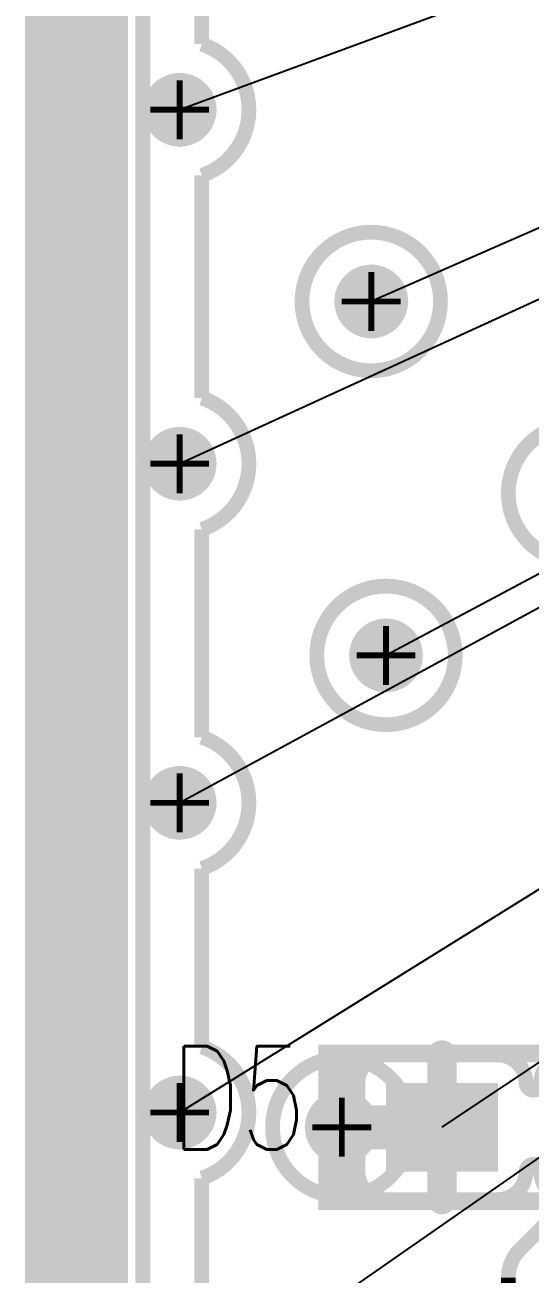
# Model space of a CAD drawing. Extents: x -1.33 to 3.2, y -3.63 to 2.02.
# Drawn here: x -1.1175 to -0.9461, y 0.7652 to 1.1887 of the extents above; entities that cross this region are included whole.
import ezdxf
from ezdxf.enums import TextEntityAlignment as Align

# ---------------------------------------------------------------- set-up
doc = ezdxf.new("R2010")
doc.units = 0
doc.linetypes.add('SIG_0', pattern=[2, 1, 1])
doc.linetypes.add('SIG_52', pattern=[2, 1, 1])
for name, color, linetype in [('2D_LINE_125', 3, 'CONTINUOUS'), ('2D_LINE_126', 6, 'CONTINUOUS'), ('BOARD_OUTLINE_00', 254, 'CONTINUOUS'), ('DRIL_PLTE_THRU_01', 16, 'CONTINUOUS'), ('DRIL_PLTE_THRU_02', 106, 'CONTINUOUS'), ('DRIL_PLTE_THRU_03', 255, 'CONTINUOUS'), ('DRIL_PLTE_THRU_04', 176, 'CONTINUOUS'), ('DRIL_SYMBOL', 254, 'CONTINUOUS'), ('LINK_00', 254, 'CONTINUOUS'), ('PADS_BOT', 5, 'CONTINUOUS'), ('PADS_INNER', 1, 'CONTINUOUS'), ('PADS_TOP', 1, 'CONTINUOUS'), ('PART_NAME_123', 255, 'CONTINUOUS'), ('PART_TOP_2DLINE_123', 255, 'CONTINUOUS'), ('POUR_OUTLINE_01', 1, 'CONTINUOUS'), ('POUR_OUTLINE_02', 112, 'CONTINUOUS'), ('POUR_OUTLINE_03', 222, 'CONTINUOUS'), ('POUR_OUTLINE_04', 5, 'CONTINUOUS'), ('POUR_PADTHERM_01', 1, 'CONTINUOUS'), ('POUR_VIATHERM_01', 1, 'CONTINUOUS'), ('POUR_VIATHERM_02', 112, 'CONTINUOUS'), ('POUR_VIATHERM_04', 5, 'CONTINUOUS'), ('POUR_VOID_01', 1, 'CONTINUOUS'), ('POUR_VOID_03', 222, 'CONTINUOUS'), ('TRACE_01', 1, 'CONTINUOUS'), ('VIAPTS', 34, 'CONTINUOUS')]:
    doc.layers.add(name, color=color, linetype=linetype)
doc.styles.add('W0$005', font='simplex', dxfattribs={"width": 0.75})

# ---------------------------------------------------------------- blocks, each defined once
blk = doc.blocks.new('BOARD_1')
at = {"layer": 'BOARD_OUTLINE_00', "const_width": 0.01}
blk.add_lwpolyline([(-0.04, 0), (2.56, 0), (2.56, 0.1), (2.65685, 0.19685), (2.65685, 1.45669), (2.56, 1.55354), (2.56, 2.1), (-0.04, 2.1)], close=True, dxfattribs=at)
blk = doc.blocks.new('DRAWING_9')
at = {"layer": '2D_LINE_125', "const_width": 0.035}
blk.add_lwpolyline([(-0.04, 0), (2.56, 0), (2.56, 0.1), (2.65685, 0.19685), (2.65685, 1.45669), (2.56, 1.55354), (2.56, 2.1), (-0.04, 2.1)], close=True, dxfattribs=at)
blk = doc.blocks.new('DRAWING_10')
at = {"layer": '2D_LINE_126', "const_width": 0.035}
blk.add_lwpolyline([(-0.04, 0), (2.56, 0), (2.56, 0.1), (2.65685, 0.19685), (2.65685, 1.45669), (2.56, 1.55354), (2.56, 2.1), (-0.04, 2.1)], close=True, dxfattribs=at)
blk = doc.blocks.new('POUR_VOID_691')
at = {"layer": 'POUR_VOID_01', "const_width": 0.005}
blk.add_lwpolyline([(-17.8935, -17.13909), (-17.8935, -17.136, -0.198912), (-17.88955, -17.12645), (-17.87591, -17.11282, 0.532013), (-17.8767, -17.10875, -0.299612), (-17.8825, -17.10006, 0.994096), (-17.8875, -17.10006, -0.412482), (-17.897, -17.1095), (-17.935, -17.1095, -0.414214), (-17.9445, -17.1), (-17.9445, -17.07, -0.414214), (-17.935, -17.0605), (-17.897, -17.0605, -0.412482), (-17.8875, -17.06994, 0.994096), (-17.8825, -17.06994, -0.412482), (-17.873, -17.0605), (-17.835, -17.0605, -0.414214), (-17.8255, -17.07), (-17.8255, -17.1, -0.414214), (-17.835, -17.1095), (-17.83813, -17.1095, 0.377962), (-17.84061, -17.11169, -0.166529), (-17.84445, -17.11955), (-17.86324, -17.13833, 0.521923)], format="xyb", dxfattribs=at)
blk = doc.blocks.new('POUR_OUTLINE_677')
at = {"layer": 'POUR_OUTLINE_01', "const_width": 0.005}
blk.add_lwpolyline([(-15.36565, -16.56621), (-15.36565, -16.55366, 0.198912), (-15.36638, -16.55189), (-15.45591, -16.46237, -0.198912), (-15.4625, -16.44646), (-15.4625, -15.925, 0.414214), (-15.465, -15.9225), (-18.015, -15.9225, 0.414214), (-18.0175, -15.925), (-18.0175, -17.975, 0.414214), (-18.015, -17.9775), (-15.465, -17.9775, 0.414214), (-15.4625, -17.975), (-15.4625, -17.9, -0.198912), (-15.45591, -17.88409), (-15.36638, -17.79456, 0.198912), (-15.36565, -17.79279), (-15.36565, -17.78025, 0.661266), (-15.36988, -17.77845, -2.350215), (-15.36988, -17.67037, 0.661266), (-15.36565, -17.66857), (-15.36565, -16.67789, 0.661266), (-15.36988, -16.67609, -2.350215), (-15.36988, -16.56801, 0.661266)], format="xyb", close=True, dxfattribs=at)
blk.add_blockref('POUR_VOID_691', (0, 0))
blk = doc.blocks.new('POUR_VIATHERM_827')
at = {"layer": 'POUR_VIATHERM_01'}
for points in [[(-17.94, -16.7925), (-17.94, -16.7925)], [(-17.9525, -16.805), (-17.9525, -16.805)], [(-17.9275, -16.805), (-17.9275, -16.805)], [(-17.94, -16.8175), (-17.94, -16.8175)]]:
    blk.add_lwpolyline(points, dxfattribs=at)
blk = doc.blocks.new('POUR_PADTHERM_942')
at = {"layer": 'POUR_PADTHERM_01', "const_width": 0.005}
for points in [[(-17.9185, -17.0605), (-17.9185, -17.07, 1), (-17.9135, -17.07), (-17.9135, -17.0605, 1), (-17.9185, -17.0605)], [(-17.9445, -17.0875), (-17.92, -17.0875, 1), (-17.92, -17.0825), (-17.9445, -17.0825, 1), (-17.9445, -17.0875)], [(-17.9135, -17.1095), (-17.9135, -17.1, 1), (-17.9185, -17.1), (-17.9185, -17.1095, 1), (-17.9135, -17.1095)]]:
    blk.add_lwpolyline(points, format="xyb", dxfattribs=at)
blk = doc.blocks.new('POUR_VIATHERM_943')
at = {"layer": 'POUR_VIATHERM_01'}
for points in [[(-17.95, -17.0725), (-17.95, -17.0725)], [(-17.9625, -17.085), (-17.9625, -17.085)], [(-17.95, -17.0975), (-17.95, -17.0975)]]:
    blk.add_lwpolyline(points, dxfattribs=at)
blk = doc.blocks.new('POUR_VIATHERM_974')
at = {"layer": 'POUR_VIATHERM_01'}
for points in [[(-17.935, -16.9125), (-17.935, -16.9125)], [(-17.9475, -16.925), (-17.9475, -16.925)], [(-17.9225, -16.925), (-17.9225, -16.925)], [(-17.935, -16.9375), (-17.935, -16.9375)]]:
    blk.add_lwpolyline(points, dxfattribs=at)
blk = doc.blocks.new('POUR_VIATHERM_1011')
at = {"layer": 'POUR_VIATHERM_01'}
for points in [[(-18.005, -16.8475), (-18.005, -16.8475)], [(-18.0175, -16.86), (-18.0175, -16.86)], [(-17.9925, -16.86), (-17.9925, -16.86)], [(-18.005, -16.8725), (-18.005, -16.8725)]]:
    blk.add_lwpolyline(points, dxfattribs=at)
blk = doc.blocks.new('POUR_VIATHERM_1012')
at = {"layer": 'POUR_VIATHERM_01'}
for points in [[(-18.005, -16.9625), (-18.005, -16.9625)], [(-18.0175, -16.975), (-18.0175, -16.975)], [(-17.9925, -16.975), (-17.9925, -16.975)], [(-18.005, -16.9875), (-18.005, -16.9875)]]:
    blk.add_lwpolyline(points, dxfattribs=at)
blk = doc.blocks.new('POUR_VIATHERM_1013')
at = {"layer": 'POUR_VIATHERM_01'}
for points in [[(-18.005, -17.0675), (-18.005, -17.0675)], [(-18.0175, -17.08), (-18.0175, -17.08)], [(-17.9925, -17.08), (-17.9925, -17.08)], [(-18.005, -17.0925), (-18.005, -17.0925)]]:
    blk.add_lwpolyline(points, dxfattribs=at)
blk = doc.blocks.new('POUR_VIATHERM_1015')
at = {"layer": 'POUR_VIATHERM_01'}
for points in [[(-18.005, -16.7275), (-18.005, -16.7275)], [(-18.0175, -16.74), (-18.0175, -16.74)], [(-17.9925, -16.74), (-17.9925, -16.74)], [(-18.005, -16.7525), (-18.005, -16.7525)]]:
    blk.add_lwpolyline(points, dxfattribs=at)
blk = doc.blocks.new('POUR_HEADER_0')
for name in ['POUR_OUTLINE_677', 'POUR_VIATHERM_1015', 'POUR_VIATHERM_827', 'POUR_VIATHERM_1011', 'POUR_VIATHERM_974', 'POUR_VIATHERM_1012', 'POUR_PADTHERM_942', 'POUR_VIATHERM_1013', 'POUR_VIATHERM_943']:
    blk.add_blockref(name, (18, 18))
blk = doc.blocks.new('POUR_OUTLINE_4')
at = {"layer": 'POUR_OUTLINE_04', "const_width": 0.005}
blk.add_lwpolyline([(-15.36565, -16.56621), (-15.36565, -16.55366, 0.198912), (-15.36638, -16.55189), (-15.45591, -16.46237, -0.198912), (-15.4625, -16.44646), (-15.4625, -15.925, 0.414214), (-15.465, -15.9225), (-18.015, -15.9225, 0.414214), (-18.0175, -15.925), (-18.0175, -17.975, 0.414214), (-18.015, -17.9775), (-15.465, -17.9775, 0.414214), (-15.4625, -17.975), (-15.4625, -17.9, -0.198912), (-15.45591, -17.88409), (-15.36638, -17.79456, 0.198912), (-15.36565, -17.79279), (-15.36565, -17.78025, 0.661266), (-15.36988, -17.77845, -2.350215), (-15.36988, -17.67037, 0.661266), (-15.36565, -17.66857), (-15.36565, -16.67789, 0.661266), (-15.36988, -16.67609, -2.350215), (-15.36988, -16.56801, 0.661266)], format="xyb", close=True, dxfattribs=at)
blk = doc.blocks.new('POUR_VIATHERM_153')
at = {"layer": 'POUR_VIATHERM_04'}
for points in [[(-17.94, -16.7925), (-17.94, -16.7925)], [(-17.9525, -16.805), (-17.9525, -16.805)], [(-17.9275, -16.805), (-17.9275, -16.805)], [(-17.94, -16.8175), (-17.94, -16.8175)]]:
    blk.add_lwpolyline(points, dxfattribs=at)
blk = doc.blocks.new('POUR_VIATHERM_235')
at = {"layer": 'POUR_VIATHERM_04'}
for points in [[(-17.95, -17.0725), (-17.95, -17.0725)], [(-17.9625, -17.085), (-17.9625, -17.085)], [(-17.9375, -17.085), (-17.9375, -17.085)], [(-17.95, -17.0975), (-17.95, -17.0975)]]:
    blk.add_lwpolyline(points, dxfattribs=at)
blk = doc.blocks.new('POUR_VIATHERM_258')
at = {"layer": 'POUR_VIATHERM_04'}
for points in [[(-17.935, -16.9125), (-17.935, -16.9125)], [(-17.9475, -16.925), (-17.9475, -16.925)], [(-17.9225, -16.925), (-17.9225, -16.925)], [(-17.935, -16.9375), (-17.935, -16.9375)]]:
    blk.add_lwpolyline(points, dxfattribs=at)
blk = doc.blocks.new('POUR_VIATHERM_296')
at = {"layer": 'POUR_VIATHERM_04'}
for points in [[(-18.005, -16.8475), (-18.005, -16.8475)], [(-18.0175, -16.86), (-18.0175, -16.86)], [(-17.9925, -16.86), (-17.9925, -16.86)], [(-18.005, -16.8725), (-18.005, -16.8725)]]:
    blk.add_lwpolyline(points, dxfattribs=at)
blk = doc.blocks.new('POUR_VIATHERM_297')
at = {"layer": 'POUR_VIATHERM_04'}
for points in [[(-18.005, -16.9625), (-18.005, -16.9625)], [(-18.0175, -16.975), (-18.0175, -16.975)], [(-17.9925, -16.975), (-17.9925, -16.975)], [(-18.005, -16.9875), (-18.005, -16.9875)]]:
    blk.add_lwpolyline(points, dxfattribs=at)
blk = doc.blocks.new('POUR_VIATHERM_298')
at = {"layer": 'POUR_VIATHERM_04'}
for points in [[(-18.005, -17.0675), (-18.005, -17.0675)], [(-18.0175, -17.08), (-18.0175, -17.08)], [(-17.9925, -17.08), (-17.9925, -17.08)], [(-18.005, -17.0925), (-18.005, -17.0925)]]:
    blk.add_lwpolyline(points, dxfattribs=at)
blk = doc.blocks.new('POUR_VIATHERM_300')
at = {"layer": 'POUR_VIATHERM_04'}
for points in [[(-18.005, -16.7275), (-18.005, -16.7275)], [(-18.0175, -16.74), (-18.0175, -16.74)], [(-17.9925, -16.74), (-17.9925, -16.74)], [(-18.005, -16.7525), (-18.005, -16.7525)]]:
    blk.add_lwpolyline(points, dxfattribs=at)
blk = doc.blocks.new('POUR_HEADER_1')
for name in ['POUR_OUTLINE_4', 'POUR_VIATHERM_300', 'POUR_VIATHERM_153', 'POUR_VIATHERM_296', 'POUR_VIATHERM_258', 'POUR_VIATHERM_297', 'POUR_VIATHERM_298', 'POUR_VIATHERM_235']:
    blk.add_blockref(name, (18, 18))
blk = doc.blocks.new('POUR_OUTLINE_1921')
at = {"layer": 'POUR_OUTLINE_02', "const_width": 0.005}
blk.add_lwpolyline([(-15.36565, -17.63338), (-15.36565, -16.71308, -1.466646), (-15.40121, -16.51706), (-15.45591, -16.46237, -0.198912), (-15.4625, -16.44646), (-15.4625, -15.9225), (-18.0175, -15.9225), (-18.0175, -17.9775), (-15.4625, -17.9775), (-15.4625, -17.9, -0.198912), (-15.45591, -17.88409), (-15.40121, -17.82939, -1.466646)], format="xyb", close=True, dxfattribs=at)
blk = doc.blocks.new('POUR_VIATHERM_2091')
at = {"layer": 'POUR_VIATHERM_02'}
for points in [[(-17.94, -16.7925), (-17.94, -16.7925)], [(-17.9525, -16.805), (-17.9525, -16.805)], [(-17.9275, -16.805), (-17.9275, -16.805)], [(-17.94, -16.8175), (-17.94, -16.8175)]]:
    blk.add_lwpolyline(points, dxfattribs=at)
blk = doc.blocks.new('POUR_VIATHERM_2176')
at = {"layer": 'POUR_VIATHERM_02'}
for points in [[(-17.95, -17.0725), (-17.95, -17.0725)], [(-17.9625, -17.085), (-17.9625, -17.085)], [(-17.9375, -17.085), (-17.9375, -17.085)], [(-17.95, -17.0975), (-17.95, -17.0975)]]:
    blk.add_lwpolyline(points, dxfattribs=at)
blk = doc.blocks.new('POUR_VIATHERM_2199')
at = {"layer": 'POUR_VIATHERM_02'}
for points in [[(-17.935, -16.9125), (-17.935, -16.9125)], [(-17.9475, -16.925), (-17.9475, -16.925)], [(-17.9225, -16.925), (-17.9225, -16.925)], [(-17.935, -16.9375), (-17.935, -16.9375)]]:
    blk.add_lwpolyline(points, dxfattribs=at)
blk = doc.blocks.new('POUR_VIATHERM_2237')
at = {"layer": 'POUR_VIATHERM_02'}
for points in [[(-18.005, -16.8475), (-18.005, -16.8475)], [(-18.0175, -16.86), (-18.0175, -16.86)], [(-17.9925, -16.86), (-17.9925, -16.86)], [(-18.005, -16.8725), (-18.005, -16.8725)]]:
    blk.add_lwpolyline(points, dxfattribs=at)
blk = doc.blocks.new('POUR_VIATHERM_2238')
at = {"layer": 'POUR_VIATHERM_02'}
for points in [[(-18.005, -16.9625), (-18.005, -16.9625)], [(-18.0175, -16.975), (-18.0175, -16.975)], [(-17.9925, -16.975), (-17.9925, -16.975)], [(-18.005, -16.9875), (-18.005, -16.9875)]]:
    blk.add_lwpolyline(points, dxfattribs=at)
blk = doc.blocks.new('POUR_VIATHERM_2239')
at = {"layer": 'POUR_VIATHERM_02'}
for points in [[(-18.005, -17.0675), (-18.005, -17.0675)], [(-18.0175, -17.08), (-18.0175, -17.08)], [(-17.9925, -17.08), (-17.9925, -17.08)], [(-18.005, -17.0925), (-18.005, -17.0925)]]:
    blk.add_lwpolyline(points, dxfattribs=at)
blk = doc.blocks.new('POUR_VIATHERM_2241')
at = {"layer": 'POUR_VIATHERM_02'}
for points in [[(-18.005, -16.7275), (-18.005, -16.7275)], [(-18.0175, -16.74), (-18.0175, -16.74)], [(-17.9925, -16.74), (-17.9925, -16.74)], [(-18.005, -16.7525), (-18.005, -16.7525)]]:
    blk.add_lwpolyline(points, dxfattribs=at)
blk = doc.blocks.new('POUR_HEADER_2')
for name in ['POUR_OUTLINE_1921', 'POUR_VIATHERM_2241', 'POUR_VIATHERM_2091', 'POUR_VIATHERM_2237', 'POUR_VIATHERM_2199', 'POUR_VIATHERM_2238', 'POUR_VIATHERM_2239', 'POUR_VIATHERM_2176']:
    blk.add_blockref(name, (18, 18))
blk = doc.blocks.new('POUR_VOID_1844')
at = {"layer": 'POUR_VOID_03', "const_width": 0.005}
blk.add_lwpolyline([(-17.9635, -16.805, 1), (-17.9165, -16.805, 1)], format="xyb", close=True, dxfattribs=at)
blk = doc.blocks.new('POUR_VOID_1843')
at = {"layer": 'POUR_VOID_03', "const_width": 0.005}
blk.add_lwpolyline([(-17.9585, -16.925, 1), (-17.9115, -16.925, 1)], format="xyb", close=True, dxfattribs=at)
blk = doc.blocks.new('POUR_VOID_1842')
at = {"layer": 'POUR_VOID_03', "const_width": 0.005}
blk.add_lwpolyline([(-17.9735, -17.085, 1), (-17.9265, -17.085, 1)], format="xyb", close=True, dxfattribs=at)
blk = doc.blocks.new('POUR_VOID_1834')
at = {"layer": 'POUR_VOID_03', "const_width": 0.005}
blk.add_lwpolyline([(-17.8935, -16.87, 1), (-17.8465, -16.87, 1)], format="xyb", close=True, dxfattribs=at)
blk = doc.blocks.new('POUR_OUTLINE_1392')
at = {"layer": 'POUR_OUTLINE_03', "const_width": 0.005}
blk.add_lwpolyline([(-17.9975, -16.65727), (-17.9975, -16.71773, -0.718424), (-17.9975, -16.76227), (-17.9975, -16.83773, -0.718424), (-17.9975, -16.88227), (-17.9975, -16.95273, -0.718424), (-17.9975, -16.99727), (-17.9975, -17.05773, -0.718424), (-17.9975, -17.10227), (-17.9975, -17.15773, -0.718424), (-17.9975, -17.20227), (-17.9975, -17.24773, -0.718424), (-17.9975, -17.29227), (-17.9975, -17.34273, -0.718424), (-17.9975, -17.38727), (-17.9975, -17.43773, -0.718424)], format="xyb", dxfattribs=at)
for name in ['POUR_VOID_1844', 'POUR_VOID_1834', 'POUR_VOID_1843', 'POUR_VOID_1842']:
    blk.add_blockref(name, (0, 0))
blk = doc.blocks.new('POUR_HEADER_3')
blk.add_blockref('POUR_OUTLINE_1392', (18, 15.915))
blk = doc.blocks.new('SMOOTH_0$006')
at = {"const_width": 0.003}
blk.add_lwpolyline([(-0.0015, 0, 1), (0.0015, 0, 1)], format="xyb", close=True, dxfattribs=at)
blk = doc.blocks.new('PART_BODY_TOP_36')
at = {"layer": 'PART_TOP_2DLINE_123', "const_width": 0.006}
blk.add_lwpolyline([(0.07, 0.025), (-0.07, 0.025), (-0.07, -0.025), (0.07, -0.025)], close=True, dxfattribs=at)
for points in [[(0.06, -0.025), (0.06, 0.025)], [(0.065, -0.025), (0.065, 0.025)]]:
    blk.add_lwpolyline(points, dxfattribs=at)
at = {"layer": 'PART_TOP_2DLINE_123'}
for p in [(-0.07, 0.025), (0.06, 0.025), (0.065, 0.025), (0.07, 0.025), (-0.07, -0.025), (0.06, -0.025), (0.065, -0.025), (0.07, -0.025)]:
    blk.add_blockref('SMOOTH_0$006', p, dxfattribs=at)
blk = doc.blocks.new('DRIL_HOLE_0')
blk.add_lwpolyline([(0, 0, 1), (0, 0, 1)], format="xyb", close=True)
blk = doc.blocks.new('PAD_10')
blk.add_lwpolyline([(0, 0, 1), (0, 0, 1)], format="xyb", close=True)
blk = doc.blocks.new('PAD_41')
at = {"const_width": 0.03}
blk.add_lwpolyline([(-0.019, 0), (0.019, 0)], dxfattribs=at)
blk = doc.blocks.new('STK_TOP_30')
at = {"layer": 'DRIL_PLTE_THRU_01'}
blk.add_blockref('DRIL_HOLE_0', (0, 0), dxfattribs=at)
at = {"layer": 'DRIL_PLTE_THRU_02'}
blk.add_blockref('DRIL_HOLE_0', (0, 0), dxfattribs=at)
at = {"layer": 'DRIL_PLTE_THRU_03'}
blk.add_blockref('DRIL_HOLE_0', (0, 0), dxfattribs=at)
at = {"layer": 'DRIL_PLTE_THRU_04'}
blk.add_blockref('DRIL_HOLE_0', (0, 0), dxfattribs=at)
at = {"layer": 'PADS_BOT'}
blk.add_blockref('PAD_10', (0, 0), dxfattribs=at)
at = {"layer": 'PADS_INNER'}
blk.add_blockref('PAD_10', (0, 0), dxfattribs=at)
at = {"layer": 'PADS_TOP'}
blk.add_blockref('PAD_41', (0, 0), dxfattribs=at)
blk = doc.blocks.new('SYM_TOP_18')
for name, p in [('PART_BODY_TOP_36', (0, 0)), ('STK_TOP_30', (-0.031, 0)), ('STK_TOP_30', (0.031, 0))]:
    blk.add_blockref(name, p)
blk = doc.blocks.new('PART_TOP_144')
blk.add_blockref('SYM_TOP_18', (0, 0))
at = {"layer": 'PART_NAME_123', "style": 'W0$005', "width": 0.75}
blk.add_text('D5', height=0.035, rotation=-180, dxfattribs=at).set_placement((0.1, -0.01), align=Align.MIDDLE_CENTER)
blk = doc.blocks.new('SMOOTH_0$015')
at = {"const_width": 0.0075}
blk.add_lwpolyline([(-0.00375, 0, 1), (0.00375, 0, 1)], format="xyb", close=True, dxfattribs=at)
blk = doc.blocks.new('DRIL_SYMBOL_0$012')
at = {"layer": 'DRIL_SYMBOL', "const_width": 0.002}
for points in [[(0, -0.01), (0, 0.01)], [(-0.01, 0), (0.01, 0)]]:
    blk.add_lwpolyline(points, dxfattribs=at)
blk = doc.blocks.new('DRIL_HOLE_0$012')
at = {"const_width": 0.006}
blk.add_lwpolyline([(-0.003, 0, 1), (0.003, 0, 1)], format="xyb", close=True, dxfattribs=at)
blk.add_blockref('DRIL_SYMBOL_0$012', (0, 0))
blk = doc.blocks.new('PAD_66')
at = {"const_width": 0.0125}
blk.add_lwpolyline([(0, -0.00625, 1), (0, 0.00625, 1)], format="xyb", close=True, dxfattribs=at)
blk = doc.blocks.new('STK_TOP_3')
at = {"layer": 'DRIL_PLTE_THRU_01'}
blk.add_blockref('DRIL_HOLE_0$012', (0, 0), dxfattribs=at)
at = {"layer": 'DRIL_PLTE_THRU_02'}
blk.add_blockref('DRIL_HOLE_0$012', (0, 0), dxfattribs=at)
at = {"layer": 'DRIL_PLTE_THRU_03'}
blk.add_blockref('DRIL_HOLE_0$012', (0, 0), dxfattribs=at)
at = {"layer": 'DRIL_PLTE_THRU_04'}
blk.add_blockref('DRIL_HOLE_0$012', (0, 0), dxfattribs=at)
at = {"layer": 'PADS_BOT'}
blk.add_blockref('PAD_66', (0, 0), dxfattribs=at)
at = {"layer": 'PADS_INNER'}
blk.add_blockref('PAD_66', (0, 0), dxfattribs=at)
at = {"layer": 'PADS_TOP'}
blk.add_blockref('PAD_66', (0, 0), dxfattribs=at)
blk = doc.blocks.new('SYM_TOP_1')
blk.add_blockref('STK_TOP_3', (0, 0))

msp = doc.modelspace()

# ---------------------------------------------------------------- linework, layer by layer
at = {"layer": 'LINK_00', "linetype": 'SIG_0'}
for q in [(-1.065, 1.04), (-1.065, 0.925), (-1.065, 0.82), (-1.065, 1.16), (-1.065, 0.72), (-1, 1.095), (-0.995, 0.975), (-0.976, 0.815)]:
    msp.add_line((0.28, 1.655), q, dxfattribs=at)
at = {"layer": 'TRACE_01', "linetype": 'SIG_0', "const_width": 0.015}
msp.add_lwpolyline([(-1.01, 0.815), (-0.976, 0.815)], dxfattribs=at)

# ---------------------------------------------------------------- block references
for name in ['DRAWING_9', 'DRAWING_10', 'BOARD_1']:
    msp.add_blockref(name, (-1.06, -0.1))
at = {"linetype": 'SIG_0'}
for name in ['POUR_HEADER_0', 'POUR_HEADER_1', 'POUR_HEADER_2']:
    msp.add_blockref(name, (-1.06, -0.1), dxfattribs=at)
at = {"linetype": 'SIG_52'}
msp.add_blockref('POUR_HEADER_3', (-1.06, 1.985), dxfattribs=at)
at = {"rotation": 180}
msp.add_blockref('PART_TOP_144', (-0.945, 0.815), dxfattribs=at)
at = {"layer": 'TRACE_01'}
for p in [(-1.01, 0.815), (-0.976, 0.815)]:
    msp.add_blockref('SMOOTH_0$015', p, dxfattribs=at)
at = {"layer": 'VIAPTS', "linetype": 'SIG_0'}
for p in [(-1.065, 1.16), (-1, 1.095), (-1.065, 1.04), (-0.995, 0.975), (-1.065, 0.925), (-1.065, 0.82), (-1.01, 0.815)]:
    msp.add_blockref('SYM_TOP_1', p, dxfattribs=at)

doc.saveas('drawing.dxf')
